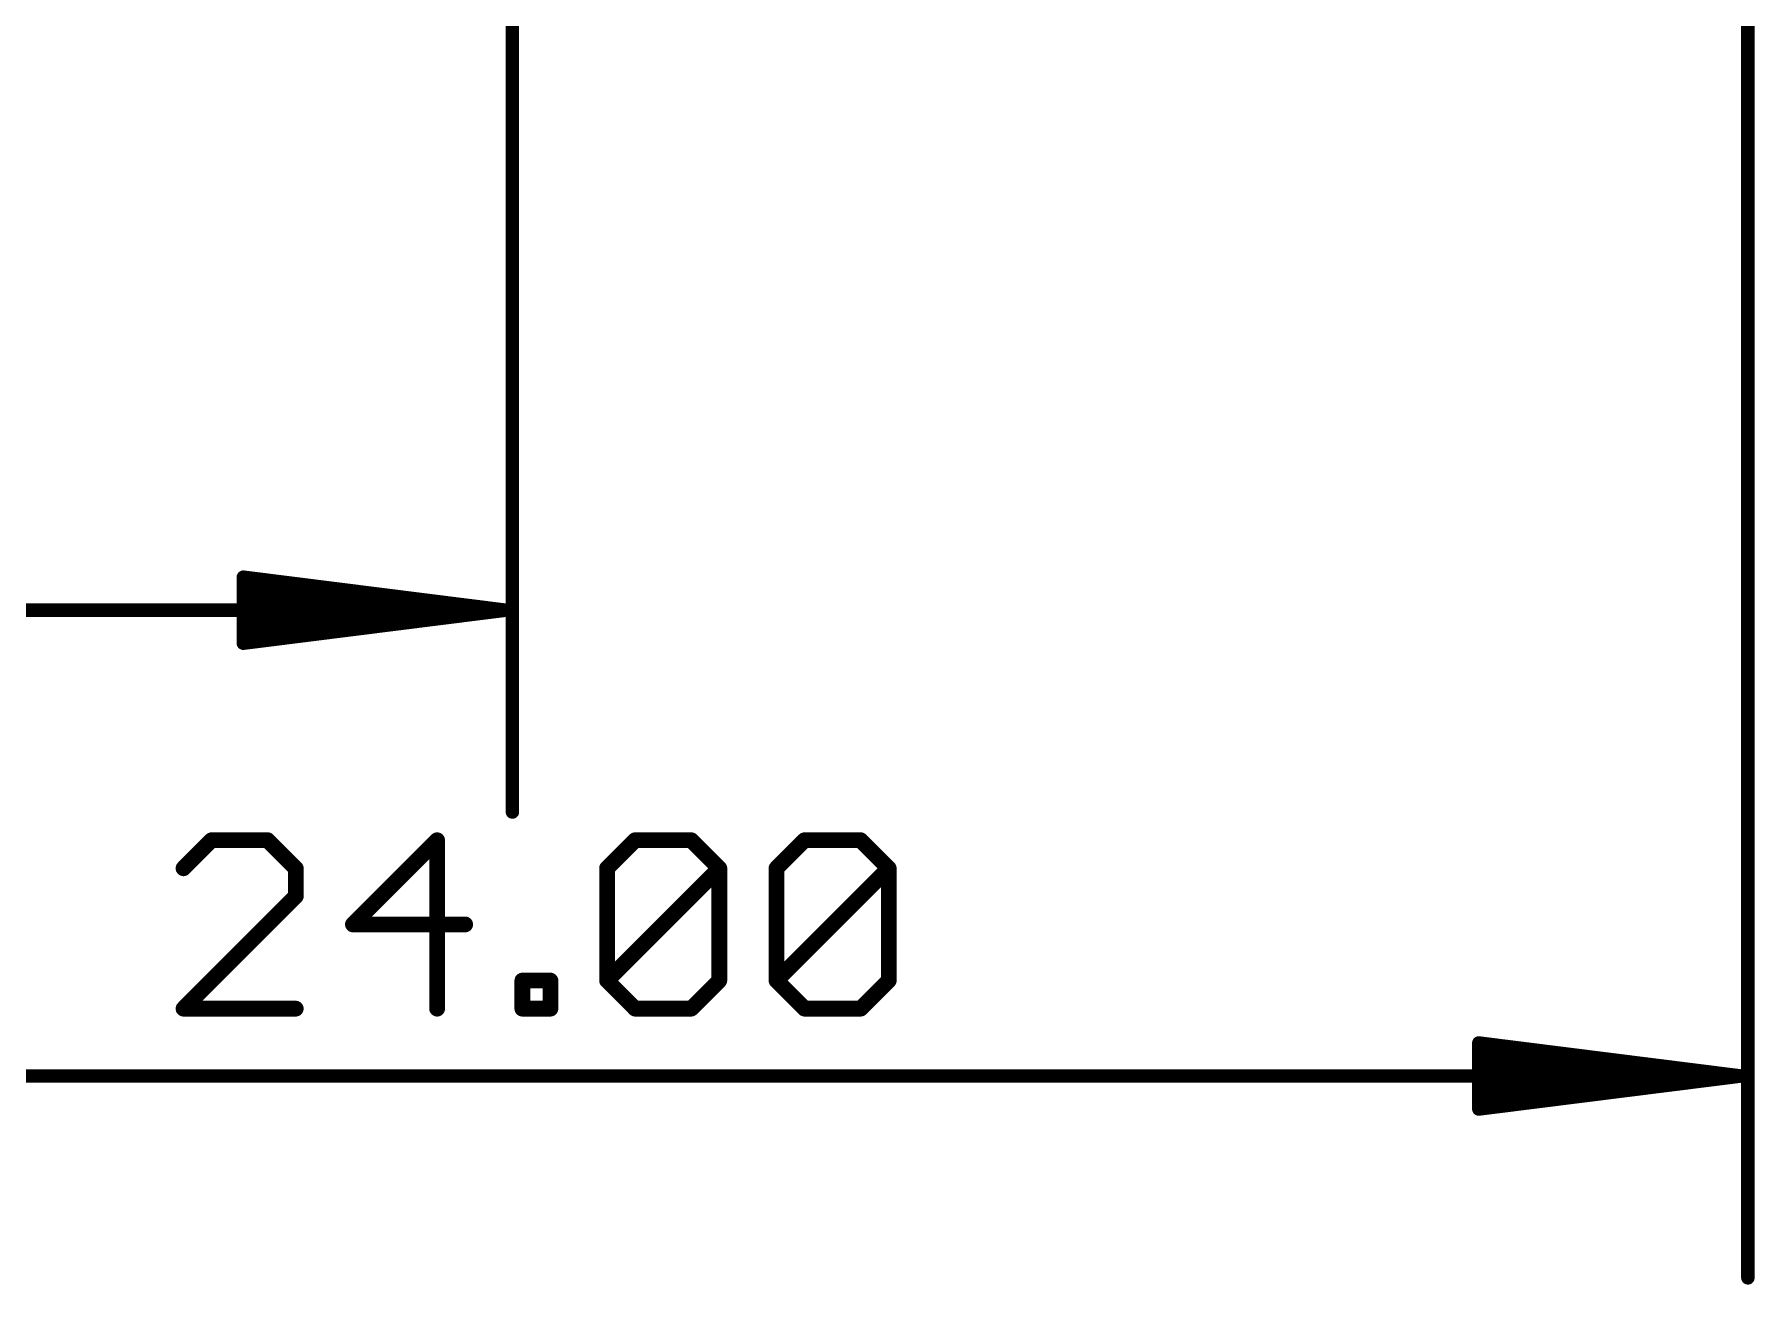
# Model space of a CAD drawing. Extents: x -11 to 71.5, y -12.5 to 39.9.
# Drawn here: x 27.13 to 43.75, y -12.51 to -0.44 of the extents above; entities that cross this region are included whole.
import ezdxf

# ---------------------------------------------------------------- set-up
doc = ezdxf.new("R2010")
doc.units = 0
doc.layers.add('47', color=253, linetype='CONTINUOUS')

msp = doc.modelspace()

# ---------------------------------------------------------------- linework, layer by layer
at = {"layer": '47'}
for points, const_width in [([(43.688, 3.81), (43.688, -12.45)], 0.13), ([(31.75, 3.683), (31.75, -7.95)], 0.13), ([(31.685, -6), (29.15, -5.6808)], 0.13), ([(29.15, -5.6808), (29.15, -6.3192)], 0.13), ([(31.685, -6), (29.15, -5.74)], 0.13), ([(31.685, -6), (29.15, -5.87)], 0.13), ([(0.065, -6), (31.685, -6)], 0.13), ([(29.15, -6.3192), (31.685, -6)], 0.13), ([(29.15, -6.13), (31.685, -6)], 0.13), ([(29.15, -6.26), (31.685, -6)], 0.13), ([(28.8429, -8.2223), (28.5717, -8.4935)], 0.1524), ([(29.3852, -8.2223), (28.8429, -8.2223)], 0.1524), ([(29.6564, -8.4935), (29.3852, -8.2223)], 0.1524), ([(31.0224, -8.2223), (30.2089, -9.0358)], 0.1524), ([(31.0224, -9.8493), (31.0224, -8.2223)], 0.1524), ([(32.6646, -8.4935), (32.9358, -8.2223)], 0.1524), ([(32.9358, -8.2223), (33.4781, -8.2223)], 0.1524), ([(33.4781, -8.2223), (33.7493, -8.4935)], 0.1524), ([(34.3017, -8.4935), (34.5729, -8.2223)], 0.1524), ([(34.5729, -8.2223), (35.1152, -8.2223)], 0.1524), ([(35.1152, -8.2223), (35.3864, -8.4935)], 0.1524), ([(29.6564, -8.7646), (29.6564, -8.4935)], 0.1524), ([(32.6646, -9.5781), (32.6646, -8.4935)], 0.1524), ([(32.6646, -9.5781), (33.7493, -8.4935)], 0.1524), ([(33.7493, -8.4935), (33.7493, -9.5781)], 0.1524), ([(34.3017, -9.5781), (34.3017, -8.4935)], 0.1524), ([(34.3017, -9.5781), (35.3864, -8.4935)], 0.1524), ([(35.3864, -8.4935), (35.3864, -9.5781)], 0.1524), ([(28.5717, -9.8493), (29.6564, -8.7646)], 0.1524), ([(30.2089, -9.0358), (31.2935, -9.0358)], 0.1524), ([(31.846, -9.8493), (31.846, -9.5781)], 0.1524), ([(31.846, -9.5781), (32.1172, -9.5781)], 0.1524), ([(32.1172, -9.5781), (32.1172, -9.8493)], 0.1524), ([(32.9358, -9.8493), (32.6646, -9.5781)], 0.1524), ([(33.7493, -9.5781), (33.4781, -9.8493)], 0.1524), ([(34.5729, -9.8493), (34.3017, -9.5781)], 0.1524), ([(35.3864, -9.5781), (35.1152, -9.8493)], 0.1524), ([(29.6564, -9.8493), (28.5717, -9.8493)], 0.1524), ([(32.1172, -9.8493), (31.846, -9.8493)], 0.1524), ([(33.4781, -9.8493), (32.9358, -9.8493)], 0.1524), ([(35.1152, -9.8493), (34.5729, -9.8493)], 0.1524), ([(43.623, -10.5), (41.088, -10.1808)], 0.13), ([(41.088, -10.1808), (41.088, -10.8192)], 0.13), ([(43.623, -10.5), (41.088, -10.24)], 0.13), ([(43.623, -10.5), (41.088, -10.37)], 0.13), ([(19.75, -10.5), (43.623, -10.5)], 0.13), ([(41.088, -10.8192), (43.623, -10.5)], 0.13), ([(41.088, -10.63), (43.623, -10.5)], 0.13), ([(41.088, -10.76), (43.623, -10.5)], 0.13)]:
    msp.add_lwpolyline(points, dxfattribs=dict(at, const_width=const_width))
for points, const_width in [([(29.1541, -5.6485, 1), (29.1459, -5.713)], 0.065), ([(29.1825, -5.6808, 1), (29.1175, -5.6808)], 0.065), ([(29.1533, -5.7077, 1), (29.1467, -5.7723)], 0.065), ([(29.1517, -5.8375, 1), (29.1483, -5.9025)], 0.065), ([(31.6891, -6.0322, 1), (31.6809, -5.9678)], 0.065), ([(31.6809, -6.0322, 1), (31.6891, -5.9678)], 0.065), ([(31.6883, -6.0323, 1), (31.6817, -5.9677)], 0.065), ([(31.6817, -6.0323, 1), (31.6883, -5.9677)], 0.065), ([(31.6833, -6.0325, 1), (31.6867, -5.9675)], 0.065), ([(31.6867, -6.0325, 1), (31.6833, -5.9675)], 0.065), ([(31.685, -6.0325, 1), (31.685, -5.9675)], 0.065), ([(29.1483, -6.0975, 1), (29.1517, -6.1625)], 0.065), ([(29.1467, -6.2277, 1), (29.1533, -6.2923)], 0.065), ([(29.1459, -6.287, 1), (29.1541, -6.3515)], 0.065), ([(29.1175, -6.3192, 1), (29.1825, -6.3192)], 0.065), ([(31.7175, -7.95, 1), (31.7825, -7.95)], 0.065), ([(28.8429, -8.1842, 1), (28.8429, -8.2604)], 0.0762), ([(28.8698, -8.2493, 1), (28.8159, -8.1954)], 0.0762), ([(29.4121, -8.1954, 1), (29.3583, -8.2493)], 0.0762), ([(29.3852, -8.2604, 1), (29.3852, -8.1842)], 0.0762), ([(31.0605, -8.2223, 1), (30.9843, -8.2223)], 0.0762), ([(31.0493, -8.2493, 1), (30.9954, -8.1954)], 0.0762), ([(32.9358, -8.1842, 1), (32.9358, -8.2604)], 0.0762), ([(32.9627, -8.2493, 1), (32.9088, -8.1954)], 0.0762), ([(33.505, -8.1954, 1), (33.4511, -8.2493)], 0.0762), ([(33.4781, -8.2604, 1), (33.4781, -8.1842)], 0.0762), ([(34.5729, -8.1842, 1), (34.5729, -8.2604)], 0.0762), ([(34.5999, -8.2493, 1), (34.546, -8.1954)], 0.0762), ([(35.1422, -8.1954, 1), (35.0883, -8.2493)], 0.0762), ([(35.1152, -8.2604, 1), (35.1152, -8.1842)], 0.0762), ([(28.5448, -8.4665, 1), (28.5986, -8.5204)], 0.0762), ([(29.6945, -8.4935, 1), (29.6183, -8.4935)], 0.0762), ([(29.6294, -8.5204, 1), (29.6833, -8.4665)], 0.0762), ([(32.6376, -8.4665, 1), (32.6915, -8.5204)], 0.0762), ([(32.7027, -8.4935, 1), (32.6265, -8.4935)], 0.0762), ([(33.7874, -8.4935, 1), (33.7112, -8.4935)], 0.0762), ([(33.7762, -8.5204, 1), (33.7223, -8.4665)], 0.0762), ([(33.7223, -8.5204, 1), (33.7762, -8.4665)], 0.0762), ([(34.3398, -8.4935, 1), (34.2636, -8.4935)], 0.0762), ([(34.2748, -8.4665, 1), (34.3287, -8.5204)], 0.0762), ([(35.4245, -8.4935, 1), (35.3483, -8.4935)], 0.0762), ([(35.4133, -8.5204, 1), (35.3595, -8.4665)], 0.0762), ([(35.3595, -8.5204, 1), (35.4133, -8.4665)], 0.0762), ([(29.6183, -8.7646, 1), (29.6945, -8.7646)], 0.0762), ([(29.6833, -8.7916, 1), (29.6294, -8.7377)], 0.0762), ([(30.2089, -8.9977, 1), (30.2089, -9.0739)], 0.0762), ([(30.1819, -9.0089, 1), (30.2358, -9.0627)], 0.0762), ([(31.2935, -9.0739, 1), (31.2935, -8.9977)], 0.0762), ([(31.8841, -9.5781, 1), (31.8079, -9.5781)], 0.0762), ([(31.846, -9.54, 1), (31.846, -9.6162)], 0.0762), ([(32.1553, -9.5781, 1), (32.0791, -9.5781)], 0.0762), ([(32.1172, -9.6162, 1), (32.1172, -9.54)], 0.0762), ([(32.6915, -9.5512, 1), (32.6376, -9.6051)], 0.0762), ([(32.6376, -9.5512, 1), (32.6915, -9.6051)], 0.0762), ([(32.6265, -9.5781, 1), (32.7027, -9.5781)], 0.0762), ([(33.7112, -9.5781, 1), (33.7874, -9.5781)], 0.0762), ([(33.7762, -9.6051, 1), (33.7223, -9.5512)], 0.0762), ([(34.3287, -9.5512, 1), (34.2748, -9.6051)], 0.0762), ([(34.2748, -9.5512, 1), (34.3287, -9.6051)], 0.0762), ([(34.2636, -9.5781, 1), (34.3398, -9.5781)], 0.0762), ([(35.3483, -9.5781, 1), (35.4245, -9.5781)], 0.0762), ([(35.4133, -9.6051, 1), (35.3595, -9.5512)], 0.0762), ([(28.5717, -9.8112, 1), (28.5717, -9.8874)], 0.0762), ([(28.5448, -9.8224, 1), (28.5986, -9.8762)], 0.0762), ([(29.6564, -9.8874, 1), (29.6564, -9.8112)], 0.0762), ([(31.846, -9.8112, 1), (31.846, -9.8874)], 0.0762), ([(32.1172, -9.8874, 1), (32.1172, -9.8112)], 0.0762), ([(32.9358, -9.8112, 1), (32.9358, -9.8874)], 0.0762), ([(32.9088, -9.8762, 1), (32.9627, -9.8224)], 0.0762), ([(33.4511, -9.8224, 1), (33.505, -9.8762)], 0.0762), ([(33.4781, -9.8874, 1), (33.4781, -9.8112)], 0.0762), ([(34.5729, -9.8112, 1), (34.5729, -9.8874)], 0.0762), ([(34.546, -9.8762, 1), (34.5999, -9.8224)], 0.0762), ([(35.0883, -9.8224, 1), (35.1422, -9.8762)], 0.0762), ([(35.1152, -9.8874, 1), (35.1152, -9.8112)], 0.0762), ([(30.9843, -9.8493, 1), (31.0605, -9.8493)], 0.0762), ([(31.8079, -9.8493, 1), (31.8841, -9.8493)], 0.0762), ([(32.0791, -9.8493, 1), (32.1553, -9.8493)], 0.0762), ([(41.0921, -10.1485, 1), (41.0839, -10.213)], 0.065), ([(41.1205, -10.1808, 1), (41.0555, -10.1808)], 0.065), ([(41.0913, -10.2077, 1), (41.0847, -10.2723)], 0.065), ([(41.0897, -10.3375, 1), (41.0863, -10.4025)], 0.065), ([(43.6271, -10.5322, 1), (43.6189, -10.4678)], 0.065), ([(43.6189, -10.5322, 1), (43.6271, -10.4678)], 0.065), ([(43.6263, -10.5323, 1), (43.6197, -10.4677)], 0.065), ([(43.6197, -10.5323, 1), (43.6263, -10.4677)], 0.065), ([(43.6213, -10.5325, 1), (43.6247, -10.4675)], 0.065), ([(43.6247, -10.5325, 1), (43.6213, -10.4675)], 0.065), ([(43.623, -10.5325, 1), (43.623, -10.4675)], 0.065), ([(41.0863, -10.5975, 1), (41.0897, -10.6625)], 0.065), ([(41.0847, -10.7277, 1), (41.0913, -10.7923)], 0.065), ([(41.0839, -10.787, 1), (41.0921, -10.8515)], 0.065), ([(41.0555, -10.8192, 1), (41.1205, -10.8192)], 0.065), ([(43.6555, -12.45, 1), (43.7205, -12.45)], 0.065)]:
    msp.add_lwpolyline(points, format="xyb", dxfattribs=dict(at, const_width=const_width))

doc.saveas('drawing.dxf')
